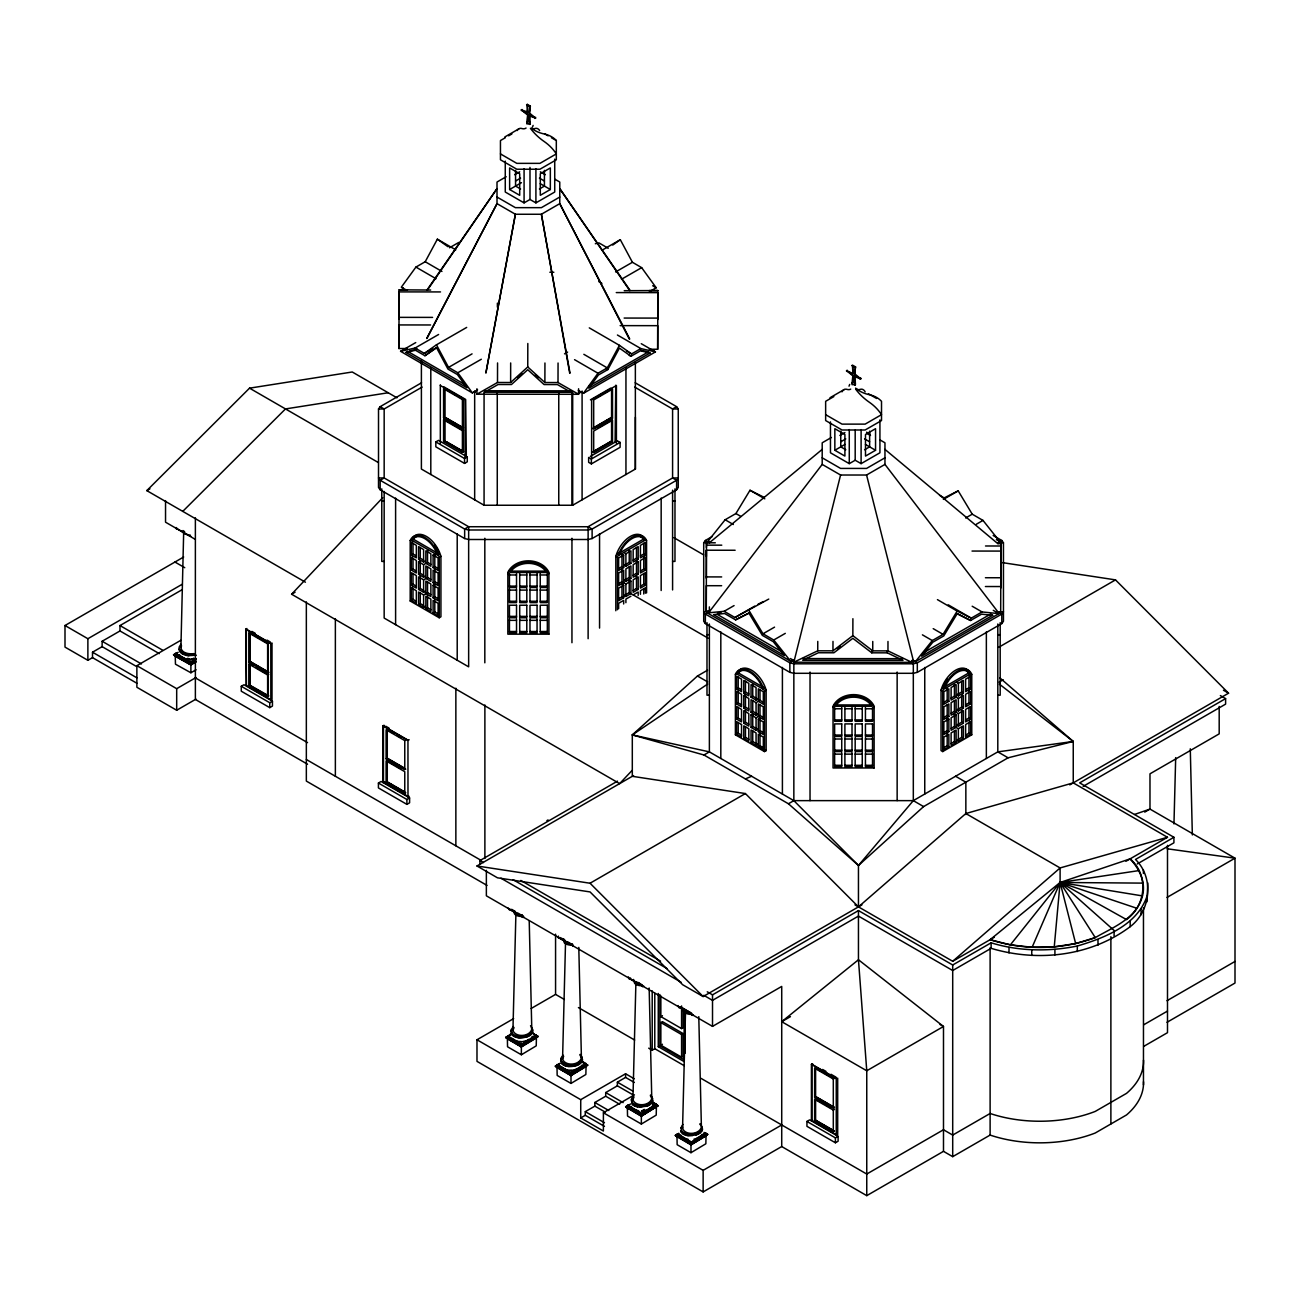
<?xml version="1.0" encoding="UTF-8"?>
<svg xmlns="http://www.w3.org/2000/svg" width="1300" height="1300" viewBox="0 0 1300 1300"><rect width="100%" height="100%" fill="white"/><g stroke="black" fill="none" stroke-linecap="round" stroke-linejoin="round"><path stroke-width="1.5" d="M398.986 318.89L399.002 291.899L440.505 291.931M507.374 1038.44L507.536 1046.776L521.365 1054.771L536.234 1045.85L536.429 1037.497M510.851 1033.825L507.552 1036.685L521.365 1044.68L528.808 1039.334M521.365 1054.771L521.365 1046.533L505.993 1037.514L510.933 1034.54M521.495 1041.869L527.085 1040.52A12.789 7.394 0 0 0 532.496 1036.392M536.25 1035.759L532.789 1032.882M557.001 1067.105L557.164 1075.425L570.992 1083.42L585.861 1074.499L586.056 1066.163M570.992 1083.42L570.992 1073.54L586.235 1064.391L587.762 1065.122L570.944 1075.392L555.847 1066.666L558.919 1064.18M570.992 1072.451L570.992 1073.329L557.18 1064.456L570.992 1072.451L585.878 1063.53L582.416 1061.531M571.122 1070.534L576.712 1069.169A12.789 7.394 0 0 0 582.124 1065.041M585.878 1064.408L585.878 1063.53M635.375 417.267L635.375 469.186L635.359 362.261M627.364 1107.714L627.526 1116.05L641.355 1124.045L641.339 1114.149L656.597 1105.016L658.125 1105.731L641.306 1116.017L657.8 1105.747L652.681 1102.79M641.355 1113.076L627.543 1105.081L641.355 1113.954L656.24 1104.155L652.779 1102.156M656.24 1104.155L641.355 1113.954M657.735 319.637L657.767 292.63L616.265 292.581M676.991 1136.379L677.154 1144.699L690.983 1152.694L690.983 1144.455L675.269 1135.436L678.649 1133.421M690.983 1141.725L677.17 1133.73L690.983 1142.602L698.425 1137.273M706.046 1135.436L705.851 1143.773L690.983 1152.694M706.339 578.321L706.371 550.225L735.134 550.258M1000.773 579.166L1000.805 551.086L972.026 551.054M407.436 348.53L398.921 348.53L399.1 289.835L407.452 289.835M398.921 348.53L398.954 324.935L430.576 324.967M578.597 388.765L578.581 394.29L476.921 394.192L476.938 388.749M484.543 392.194L484.543 390.748L570.96 390.829L570.96 392.275L484.543 392.194L498.062 384.507L511.436 384.524L527.751 369.704L544.066 384.556L557.44 384.572L570.96 392.275M476.921 394.192L497.494 382.493L497.559 362.944M497.494 382.493L510.624 382.509L510.673 362.96M510.624 382.509L527.751 366.957L527.816 343.493M578.581 394.29L558.009 382.558L544.879 382.541L544.944 362.993M558.009 382.558L558.058 363.009M649.317 349.245L657.67 349.261L657.849 290.566L649.334 290.55M657.67 349.261L657.702 325.666L620.165 325.634M709.378 610.919L706.258 610.919L706.469 542.783L715.309 542.799M706.258 610.919L706.306 585.699L721.646 585.715M996.759 612.365L1003.454 611.764L1001.796 614.071L917.312 662.837L913.315 660.53L911.852 660.644L911.852 662.334L793.845 662.204L840.58 475.02L822.201 464.409L822.201 442.796L831.399 437.483M793.845 662.204L817.733 650.812L817.765 641.404M817.733 650.812L832.959 650.829L832.991 641.404M832.959 650.829L852.849 635.651L852.898 618.702M871.78 652.827L852.849 638.332L833.901 652.779L818.383 652.762L802.685 660.254L902.996 660.367L887.315 652.844L871.78 652.827L871.796 651.154M911.852 662.334L887.965 650.878L872.739 650.861L872.755 641.452M887.315 652.844L887.315 651.154M887.965 650.878L887.981 641.469M1000.74 588.136L1000.773 577.753L985.416 577.736M884.959 449.394L997.799 543.628L1000.903 543.628L1000.837 557.294L1000.805 551.086M1000.903 543.628L1000.691 611.764L996.905 612.446M183.657 533L180.928 647.173C181.074 653.234 189.361 654.339 194.09 653.608M706.42 547.495L706.452 545.935M706.469 542.783L706.42 545.155L721.776 545.171M1000.854 548.34L1000.886 546.78M511.209 1032.753L511.241 1029.632L513.435 1026.513M532.61 1030.104L532.399 1032.102M560.836 1061.401L560.869 1058.297L563.079 1055.161M529.214 920.741L531.781 1029.047C530.124 1036.701 515.58 1037.888 512.931 1030.429L515.905 913.689M522.145 915.574L522.129 916.663L509.892 909.594M578.793 947.391L581.409 1057.696C579.751 1065.35 565.207 1066.536 562.559 1059.094L565.533 942.337M571.773 944.222L571.756 945.327L559.52 938.242M649.155 988.016L651.771 1098.321C650.114 1105.975 635.57 1107.161 632.921 1099.703L635.895 982.962M698.783 1016.665L701.399 1126.97C699.741 1134.624 685.197 1135.81 682.549 1128.368L685.523 1011.611M683.004 1008.264L691.73 1013.318L691.73 1014.601L679.51 1007.516L680.274 1006.85L686.026 1010.181M1173.965 823.908L1175.688 757.624M176.995 652.811L173.518 654.826L190.97 664.722L174.086 655.346M521.3 1046.565L521.365 1044.875L536.608 1035.743L538.135 1036.457L521.316 1046.744L505.668 1037.514L510.705 1034.491M690.918 1144.487L690.966 1142.814L706.225 1133.665L707.753 1134.396L690.934 1144.666L707.184 1134.916M173.518 654.826L175.077 654.079L190.905 662.886L190.889 672.766L175.451 664.186L175.256 655.85M990.112 939.689L1010.376 944.856L1060.101 882.472L1126.499 919.587C1146.129 905.32 1149.07 874.803 1130.09 858.877L1060.101 882.472L990.112 939.689C1024.075 950.576 1061.807 950.121 1095.266 937.609C1113.19 927.193 1136.866 918.369 1142.472 895.911C1146.096 882.326 1139.239 868.627 1130.09 858.877M703.771 995.312L712.514 1000.35L858.455 916.094L952.705 970.515L991.12 948.334C1037.628 962.292 1090.814 956.329 1130.188 926.673C1150.727 911.008 1154.335 877.858 1135.501 859.462L1173.916 837.281L1173.916 842.806L1137.24 863.964M1146.99 901.81L1147.786 882.928M1010.376 944.856L1032.119 947.278L1054.251 946.839L1060.101 882.472L1139.028 870.577M526.809 122.558L527.654 115.082L521.365 109.85L528.288 112.271L527.264 104.358L527.036 113.084L528.288 112.271M527.686 120.315L527.767 113.799M852.02 383.321L852.849 375.846L846.56 370.614L852.881 373.506L852.719 367.104M852.67 382.947L853.515 375.473L846.56 370.614M177.401 528.401L176.101 528.629L176.101 527.524M190.775 536.201L189.784 536.234L189.963 534.788M510.526 909.415L509.372 909.854L508.219 908.083M523.201 915.785C525.59 919.133 519.675 916.727 522.048 915.119M560.154 938.064L558.431 938.015L558.431 936.114M643.711 986.034L642.606 986.781L641.501 984.75M679.981 1006.688L678.99 1007.776L677.999 1005.55M693.339 1014.682L692.234 1015.43L691.129 1013.399M529.506 124.442L528.629 115.651L535.584 118.089L529.262 114.4L530.335 106.129L527.264 104.358M535.584 118.089L529.425 113.003L530.335 106.129M854.701 385.206L853.824 376.415L860.779 378.852L854.458 375.164L855.546 366.892L852.459 365.121L852.898 373.474M860.779 378.852L854.506 373.62L855.546 366.892M512.931 1030.429L514.036 1027.585M562.559 1059.094L563.664 1056.234M632.921 1099.703L634.026 1096.859M682.549 1128.368L682.776 1126.905M485.924 372.694L515.385 214.256L497.006 203.645L497.006 182.032L506.188 176.735M485.924 372.97L515.385 214.256L541.385 214.256L559.764 203.645L559.764 182.032L554.759 179.14M399.1 289.835L430.674 290.03M657.849 290.566L624.227 290.696M511.306 1030.055L512.102 1034.979A9.782 5.655 0 0 0 518.635 1037.79L527.085 1036.88A12.789 7.394 0 0 0 532.496 1032.736L532.707 1029.356M563.631 938.746L564.265 942.727A7.93 4.582 0 0 0 569.579 945.019L571.886 945.116M560.934 1058.704L561.73 1063.628A9.782 5.655 0 0 0 568.262 1066.455L576.712 1065.529A12.789 7.394 0 0 0 582.124 1061.401L582.611 1059.695M631.296 1099.329L632.092 1104.253A9.782 5.655 0 0 0 638.625 1107.064L647.075 1106.154A12.789 7.394 0 0 0 652.486 1102.01L652.974 1100.32M652.486 1105.666L652.974 1103.96M702.601 1128.969L702.114 1130.675A12.789 7.394 0 0 1 696.702 1134.803L688.253 1135.729A9.782 5.655 0 0 1 681.72 1132.901L680.712 1131.358M656.403 1106.771L656.224 1115.124L641.355 1124.045M619.174 555.149L619.791 553.394A20.589 11.895 -60 0 1 644.296 539.24L644.914 540.296L619.174 555.149L617.484 554.174L618.101 552.419M942.679 687.976L943.296 686.221A20.589 11.895 -60 0 1 944.45 683.751M532.447 127.189L533.13 125.418M849.014 386.181L849.696 384.426M1032.119 947.278L1060.101 882.472L1143.22 883.123M534.398 1034.507L537.582 1036.994L534.219 1035.044M587.21 1065.642L582.335 1062.165M657.8 1105.747L652.535 1103.359M707.265 991.803L712.514 994.841L858.455 910.585L952.705 964.99L991.12 942.809C1018.972 951.389 1048.856 951.779 1077.31 946.026C1104.545 937.95 1136.947 925.405 1146.99 896.301M582.189 1058.947C578.663 1066.358 564.688 1067.544 560.836 1059.939M652.551 1101.035L648.342 1105.422L639.762 1106.983M701.415 1131.309L702.179 1129.684M180.928 647.173L181.577 645.84M427.034 338.293L497.006 203.645L426.692 338.488M406.738 290.306L401.342 287.186L415.919 267.085L425.214 261.739L437.352 239.184L455.764 249.844M578.305 390.374L583.408 393.331L597.984 373.246L607.279 367.9L619.418 345.329L589.29 327.876M607.864 369.574L619.418 348.091L630.971 356.265L640.445 350.821L650.033 352.999L588.819 388.229L598.39 375.017L607.864 369.574L606.092 368.55M628.371 976.885L629.054 978.916L630.467 978.38M411.856 540.296L412.474 539.24A20.589 11.895 60 0 1 436.979 553.394L437.596 555.149L411.856 540.296L414.164 538.265A20.589 11.895 60 0 1 418.194 535.795M737.051 674.082L737.669 673.043A20.589 11.895 60 0 1 762.174 687.196L762.791 688.951L764.481 687.976L738.741 673.108L737.051 674.082L762.791 688.951M738.741 673.108L739.359 672.067A20.589 11.895 60 0 1 743.389 669.597M993.167 535.503L1001.796 540.475L1003.454 542.783L1003.454 621.27L1001.796 623.577L917.312 672.344L913.315 673.303L793.845 673.303L789.847 672.344L705.364 623.577L703.706 621.27L703.706 542.783L710.271 542.1L708.207 540.914L725.14 519.756L735.914 513.549L750.003 490.262L764.091 497.348M915.362 661.716L932.295 640.559L943.069 634.351L957.158 611.065L971.246 618.15L982.036 611.942L998.952 613.633L915.362 661.716L911.852 660.53M835.38 706.306L836.258 704.909A20.589 16.819 0 0 1 870.919 704.909L871.78 706.306L835.38 706.306L836.258 703.528A20.589 16.819 0 0 1 838.809 700.895M427.521 289.933L497.006 188.63L427.034 289.933M657.166 1106.284L641.355 1116.229L626.21 1107.275L630.565 1103.928M635.212 382.785L676.601 406.673L678.259 408.98L678.259 487.468L676.601 489.775L592.117 538.541L588.12 539.5L468.65 539.5L464.652 538.541L380.169 489.775L378.511 487.468L378.511 408.98L380.169 406.673L421.541 382.785M703.706 542.783L705.364 540.475L712.27 536.494M822.201 464.409L709.378 611.764L705.364 614.071L705.364 623.577M1073.247 782.876L965.851 813.54L858.455 906.864L858.455 865.459L913.315 800.637L997.799 751.871L1073.247 741.455L1073.247 782.876L1167.497 837.281L1125.914 861.283M180.83 644.296L179.075 647.254L180.278 651.918M632.06 770.461L619.645 783.624L291.606 594.23L382.688 497.721M531.798 1033.386C526.988 1038.7 517.059 1039.561 511.891 1034.312M633.425 1095.786C623.009 1109.453 660.562 1108.006 650.52 1094.99M683.053 1124.435C672.636 1138.118 710.19 1136.655 700.148 1123.639M305.435 582.205L146.803 490.62L249.535 388.164L352.251 371.995L396.971 397.816M182.764 511.371L285.48 408.931L388.213 392.762M517.367 377.683L521.82 373.652M858.455 906.864L745.387 793.553L632.304 776.311L632.304 734.89L697.466 676.016L707.59 670.166M707.704 684.028L632.304 734.89L703.95 754.991L788.434 803.774L858.455 865.459L923.617 806.585L1008.085 757.803L1073.247 741.455L999.765 677.771M630.646 978.201L629.883 978.867L642.102 985.936L642.135 984.847L637.812 982.345M854.961 904.849L952.705 961.285L1060.101 867.945L1167.497 837.281M705.364 540.475L709.378 542.783L822.201 449.394M1143.496 1081.714A98.719 56.989 0 0 1 1126.499 1114.961L1095.266 1132.999A98.719 56.989 0 0 1 990.112 1135.079L952.705 1156.659L943.491 1151.345L866.759 1195.642L866.759 1070.778L858.455 959.758L943.491 1026.48L866.759 1070.778L781.722 1021.686L858.455 959.758L858.455 916.663M653.656 350.886L654.42 350.301L653.526 350.805M837.07 648.7L840.222 646.295M477.571 389.886L472.339 392.892L400.579 351.325L415.09 348.026L424.352 353.389L436.459 344.809L466.684 327.421M405.957 352.43L415.496 350.252L424.938 355.729L436.459 347.571L447.964 369.07L457.405 374.546L466.96 387.774L405.957 352.43L407.729 351.406L465.238 384.719M436.573 347.717L424.938 355.729M612.755 245.05L620.311 239.704L632.418 262.275L641.664 267.654L656.191 287.771L649.399 291.688M571.431 943.8L572.829 946.335L572.829 944.434M699.985 1132.82L695.516 1135.014M509.47 1036.051L505.993 1037.514M531.781 1037.562L536.25 1034.881M537.81 1036.474L521.316 1046.37M536.234 1038.05L521.365 1046.955L507.552 1038.976M587.438 1065.122L570.96 1075.149L555.295 1066.163L560.332 1063.14M555.847 1066.666L559.097 1064.716M585.861 1066.699L570.992 1075.62L557.18 1067.625M641.339 1116.05L625.641 1106.788L629.021 1104.773M644.345 1109.42L641.485 1111.142L647.075 1109.794A12.789 7.394 0 0 0 651.284 1107.275M678.892 1133.454L675.837 1135.94L690.983 1144.894L705.851 1135.972M699.92 1136.379L705.867 1132.804L690.983 1142.602M521.365 110.63L522.015 109.476M527.036 113.912L521.365 109.85M528.629 115.651L529.913 114.806L530.156 124.069M535.584 117.309L534.934 118.463M504.79 136.987L519.025 128.765M505.359 137.719L500.451 140.546L500.451 159.786L516.815 169.227L539.955 169.227L556.319 159.786L556.319 140.546L551.411 137.719M508.641 135.834L511.907 133.933M514.67 174.704L519.691 171.811M515.564 181.025L520.585 178.132M509.632 189.507L519.691 195.309L519.691 173.729L509.632 167.928L509.632 189.507L521.446 182.683M539.403 188.987L544.424 186.079L544.424 170.398M505.261 161.135L505.261 192.026L524.079 202.881L529.994 199.469L535.909 202.881L554.726 192.026L554.726 159.136M550.339 189.507L540.296 195.309L540.296 173.729L550.339 167.928L550.339 189.507L540.247 183.674M559.764 197.048L541.385 207.659L515.385 207.659L497.006 197.048M146.803 490.62L149.939 488.8M422.11 387.091L384.166 408.98L378.511 408.98M443.576 388.7L444.762 388.017L444.762 417.089L443.576 417.771L443.576 388.7L462.41 399.571L463.596 398.889M136.939 683.28L92.511 657.637L87.88 660.303L65 647.108L65 625.511L183.674 557.001M443.576 419.786L444.762 419.104L444.762 440.733L443.576 441.415L443.576 419.786L462.41 430.657L463.596 429.975M65 625.511L87.88 638.722L182.114 584.317M435.825 441.919L438.539 440.359L467.269 456.95L467.269 461.841L464.555 463.401L435.825 446.826L435.825 441.919L464.555 458.51L467.269 456.95M159.299 653.64L119.99 630.955L119.99 625.56L182.26 589.615M443.576 417.771L462.41 428.659L463.596 427.976L446.469 418.08M136.305 666.38L102.131 646.653L102.131 641.258L119.99 630.955M92.511 657.637L92.511 652.21L102.131 646.653M443.576 441.415L462.41 452.286L463.596 451.604L446.469 441.724M466.31 455.634L465.66 399.441L443.706 386.766M590.428 399.831L610.707 388.131M597.87 396.451L601.299 394.469M604.727 392.502L608.14 390.52M598.163 396.614L601.575 394.631M605.004 392.665L610.139 389.691M195.991 699.108L176.686 710.255L136.874 687.278L136.874 665.681L180.749 640.347M175.077 654.079L178.214 652.259M291.606 594.23L295.067 592.231M187.72 658.255L190.694 659.913L193.749 658.158M594.214 427.375L611.341 417.479L612.511 418.161L612.511 389.09L593.678 399.961L593.678 429.049L612.511 418.161M592.735 428.496L611.569 417.625L611.569 388.537M246.382 685.392L245.732 629.184L246.903 628.517M593.028 428.659L611.861 417.788L611.861 388.7M175.435 654.095L175.435 653.217L190.889 661.814L196.072 658.808M196.072 659.685L190.889 662.675L190.889 661.814M190.905 662.886L195.634 660.156M599.576 426.546L608.14 421.606M598.163 427.7L610.139 420.777M190.905 664.544L196.202 661.521M196.056 661.96L190.873 664.966L175.435 656.37M268.791 672.246L267.621 672.913L248.95 662.139L248.95 633.051L250.12 632.385L249.893 661.586L268.564 672.376M413.303 537.144A22.035 12.724 60 0 1 427.96 537.42A22.035 12.724 60 0 1 440.927 556.303L440.927 616.801L439.238 617.776L410.199 601.006L410.199 540.508L411.889 539.533M411.32 542.441L416.341 545.35L416.341 557.879L411.32 554.986L411.32 542.441L413.01 541.466M190.889 672.766L196.072 669.776M136.874 665.681L176.686 688.675L195.991 677.528M411.32 554.986L413.01 554.011L416.358 555.945M594.214 451.003L611.341 441.122L612.511 441.805L612.511 420.176L593.678 431.048L593.678 452.676L612.511 441.805M592.735 452.124L611.569 441.253L611.569 419.624M593.028 452.286L611.861 441.415L611.861 419.802M411.32 557.57L416.341 560.462L416.341 573.008L411.32 570.099L411.32 557.57L413.01 556.595M590.33 456.462L617.37 440.846L620.1 442.423L620.1 447.314L591.37 463.905L588.64 462.329L588.64 457.438L591.37 459.014L620.1 442.423M676.601 406.673L672.587 408.98L634.66 387.091M248.95 633.051L267.621 643.841L268.791 643.159M425.295 561.096L423.605 562.071L423.605 549.543L418.584 546.634L418.584 559.179L420.274 558.204L423.621 560.137M425.295 576.225L423.605 577.2L418.584 574.291L418.584 561.762L420.274 560.788L420.274 573.316L423.621 575.25M433.111 555.019L438.116 557.928L438.116 570.456L433.111 567.564L433.111 555.019L434.801 554.044L434.801 566.589L438.132 568.506M248.95 662.139L250.12 661.456L267.101 671.255M411.32 570.099L413.01 569.124L416.358 571.058M248.95 664.137L250.12 663.471L249.893 685.23L268.791 695.874L267.621 696.556L248.95 685.766L248.95 664.137L267.621 674.928L268.791 674.245M418.584 561.762L423.605 564.655L425.295 563.68M425.848 563.371L430.869 566.264L430.869 553.735L425.848 550.826L425.848 563.371L427.538 562.396L430.885 564.314M439.238 617.776L439.238 557.278L440.927 556.303M418.584 574.291L420.274 573.316M433.111 567.564L434.801 566.589M411.32 585.227L416.341 588.12L416.341 575.591L411.32 572.699L411.32 585.227L413.01 584.253L416.358 586.186M425.295 591.337L423.605 592.312L418.584 589.42L418.584 576.891L423.605 579.784L425.295 578.809M425.848 578.484L430.869 581.392L430.869 568.847L425.848 565.955L425.848 578.484L427.538 577.509L430.885 579.442M411.32 587.827L416.341 590.72L416.341 603.249L411.32 600.356L411.32 587.827L413.01 586.852M241.264 686.286L243.961 684.742L272.447 701.188L272.447 706.079L269.75 707.639L241.264 691.194L241.264 686.286L269.75 702.731L272.447 701.188M248.95 685.766L250.12 685.1M418.584 589.42L420.274 588.445L423.621 590.379M433.111 582.676L438.116 585.585L438.116 573.04L433.111 570.148L433.111 582.676L434.801 581.701L438.132 583.635M433.111 585.276L438.116 588.169L438.116 600.697L433.111 597.805L433.111 585.276L434.801 584.301L434.801 596.83L438.132 598.764M421.395 361.075L421.395 469.056L484.071 505.245L572.699 505.245L635.375 469.056M410.199 601.006L413.01 599.381L416.358 601.315M425.295 606.466L423.605 607.441L418.584 604.549L418.584 592.02L423.605 594.913L425.295 593.938M425.848 593.613L430.869 596.505L430.869 583.976L425.848 581.084L425.848 593.613L427.538 592.637L430.885 594.571M418.584 604.549L420.274 603.574L423.621 605.508M433.111 597.805L434.801 596.83M425.848 608.741L430.869 611.634L430.869 599.105L425.848 596.212L425.848 608.741L427.538 607.766L430.885 609.7M846.56 371.394L847.21 370.224M433.111 612.934L438.116 615.826L438.116 603.298L433.111 600.405L433.111 612.934L434.801 611.959L438.132 613.892M860.779 378.056L860.129 379.226M829.985 397.751L844.22 389.529M833.836 396.598L825.646 401.31L825.646 420.55L842.01 429.991L865.15 429.991L881.514 420.55L881.514 401.31A34.808 26.26 -35.7 0 0 869.31 394.713A45.029 33.962 -35.7 0 1 855.611 388.115M617.484 554.174L643.224 539.305L644.914 540.296M623.659 555.019L618.637 557.928L618.637 570.456L623.659 567.564L623.659 555.019L621.969 554.044M624.211 552.76L625.901 553.735L630.923 550.826L630.923 563.371L625.901 566.264L624.211 565.289L629.233 562.396L630.923 563.371M839.865 435.468L844.903 432.575M618.621 568.506L621.969 566.589L623.659 567.564M633.149 560.137L636.496 558.204L638.186 559.179L638.186 546.634L633.165 549.543L633.165 562.071L638.186 559.179M640.413 555.945L643.76 554.011L645.45 554.986L645.45 542.441L640.429 545.35L640.429 557.879L645.45 554.986M840.759 441.789L845.78 438.896M638.186 561.762L633.165 564.655L633.165 577.2L638.186 574.291L638.186 561.762L636.496 560.788L636.496 573.316L633.149 575.25M645.45 557.57L640.429 560.462L640.429 573.008L645.45 570.099L645.45 557.57L643.76 556.595L643.76 569.124L640.413 571.058M834.844 450.271L844.903 456.073L844.903 434.493L834.844 428.691L834.844 450.271L844.935 444.438M618.621 583.635L621.969 581.701L623.659 582.676L623.659 570.148L618.637 573.04L618.637 585.585L623.659 582.676M630.923 578.484L629.233 577.509L624.211 580.418L625.901 581.392L630.923 578.484L630.923 565.955L625.901 568.847L625.901 581.392M623.659 585.276L618.637 588.169L618.637 600.697L623.659 597.805L623.659 585.276L621.969 584.301M624.211 583.001L625.901 583.976L630.923 581.084L630.923 593.613L625.901 596.505L624.211 595.53L629.233 592.637L708.126 638.17M387.4 783.754L384.053 781.82L382.882 782.503L382.882 725.92L384.053 725.254M864.597 449.751L869.619 446.843L869.619 431.161M709.378 542.783L710.401 542.197M830.456 421.899L830.456 452.79L849.274 463.645L855.189 460.233L861.104 463.645L879.921 452.79L879.921 419.9M618.621 598.764L621.969 596.83L623.659 597.805M633.149 590.379L636.496 588.445L638.186 589.42L638.186 576.891L633.165 579.784L633.165 592.312L638.186 589.42M640.413 586.186L643.76 584.253L645.45 585.227L645.45 572.699L640.429 575.591L640.429 588.12L645.45 585.227M875.55 450.271L865.491 456.073L865.491 434.493L875.55 428.691L875.55 450.271L865.443 444.438M630.923 596.212L625.901 599.105L625.901 602.68M633.165 594.913L638.186 592.02L638.186 595.595M884.959 457.811L866.58 468.423L840.58 468.423L822.201 457.811M404.771 740.577L404.771 769.649L386.1 758.875L386.1 729.788L404.771 740.577L405.941 739.895M840.58 475.02L866.58 475.02L884.959 464.409L884.959 442.796L879.954 439.904M409.159 739.749L407.989 740.415L382.882 725.92M386.1 758.875L387.27 758.192L404.251 767.991M378.414 783.039L381.111 781.479L409.598 797.924L409.598 802.815L406.9 804.375L378.414 787.93L378.414 783.039L406.9 799.484L409.598 797.924M386.1 782.503L404.771 793.293L404.771 771.664L386.1 760.89L386.1 782.503L387.27 781.836L404.251 791.635M409.159 796.315L407.989 796.997L407.956 740.106L383.467 725.952L383.467 782.226L407.956 796.364M735.394 674.31L737.084 673.335A22.035 12.724 60 0 1 751.611 670.231A22.035 12.724 60 0 1 766.139 690.105L766.139 750.604L764.449 751.579L735.394 734.809L735.394 674.31A22.035 12.724 60 0 1 749.921 671.206A22.035 12.724 60 0 1 764.449 691.08L764.449 751.579M736.515 688.789L741.536 691.681L741.536 679.153L736.515 676.244L736.515 688.789L738.205 687.814L741.553 689.731M1001.796 540.475L997.994 543.628M743.779 692.981L748.8 695.874L748.8 683.345L743.779 680.436L743.779 692.981L745.469 692.006L748.816 693.924M743.779 695.565L748.8 698.457L748.8 711.003L743.779 708.094L743.779 695.565L745.469 694.59L745.469 707.119L748.816 709.053M736.515 703.901L741.536 706.81L741.536 694.265L736.515 691.372L736.515 703.901L738.205 702.926L741.553 704.86M751.043 697.174L752.733 696.199L757.754 699.091L756.064 700.066L751.043 697.174L751.043 684.629L756.064 687.521L756.064 700.066M764.449 691.08L766.139 690.105M546.894 820.625L548.064 819.942M479.944 864.24L479.944 860.568L617.516 781.137M743.779 708.094L745.469 707.119M751.043 712.286L752.733 711.311L757.754 714.22L756.064 715.195L751.043 712.286L751.043 699.758L756.064 702.65L757.754 701.675M758.306 701.366L763.327 704.259L763.327 691.714L758.306 688.821L758.306 701.366L759.996 700.375L763.344 702.309M861.932 904.865L703.137 996.548L682.646 984.717L590.054 891.93L497.461 877.809L476.986 865.979L633.555 775.58M736.515 719.03L741.536 721.923L741.536 709.394L736.515 706.501L736.515 719.03L738.205 718.055L741.553 719.989M751.043 714.886L752.733 713.911L752.733 726.44L757.754 729.332L756.064 730.308L751.043 727.415L751.043 714.886L756.064 717.779L757.754 716.804M743.779 723.222L748.8 726.115L748.8 713.586L743.779 710.694L743.779 723.222L745.469 722.247L748.816 724.181M758.306 716.479L763.327 719.387L763.327 706.842L758.306 703.95L758.306 716.479L759.996 715.504L763.344 717.438M758.306 719.079L763.327 721.971L763.327 734.5L758.306 731.608L758.306 719.079L759.996 718.104M735.394 734.809L738.205 733.184L741.553 735.117M751.043 727.415L752.733 726.44M703.95 754.991L709.378 751.871L793.845 800.637L858.455 865.459M743.779 738.351L748.8 741.244L748.8 728.715L743.779 725.822L743.779 738.351L745.469 737.376L748.816 739.31M758.306 731.608L759.996 730.633L763.344 732.566M751.043 742.544L752.733 741.569L757.754 744.461L756.064 745.436L751.043 742.544L751.043 730.015L756.064 732.908L756.064 745.436M758.306 746.736L763.327 749.629L763.327 737.1L758.306 734.207L758.306 746.736L759.996 745.761L763.344 747.695M476.986 865.979L590.054 883.236L745.387 793.553M998.562 647.384L1115.497 579.881L1228.565 693.192L1069.77 784.875M944.092 687.164L968.419 673.108L970.109 674.082L944.369 688.951L944.986 687.196A20.589 11.895 -60 0 1 969.508 673.043L970.109 674.082M956.67 682.354L958.36 683.345L963.381 680.436L963.381 692.981L958.36 695.874L956.67 694.899L961.691 692.006L963.381 692.981M970.645 676.244L965.624 679.153L965.624 691.681L970.645 688.789L970.645 676.244L968.955 675.269M943.833 702.309L947.18 700.375L948.854 701.366L948.854 688.821L943.849 691.714L943.849 704.259L948.854 701.366M951.096 698.116L954.428 696.199L956.117 697.174L956.117 684.629L951.112 687.521L951.112 700.066L956.117 697.174M965.608 689.731L968.955 687.814L970.645 688.789M956.67 697.483L958.36 698.457L963.381 695.565L963.381 708.094L958.36 711.003L956.67 710.028L961.691 707.119L963.381 708.094M788.434 803.774L793.845 800.637L913.315 800.637L923.617 806.585M999.148 682.11L1003.21 679.77M943.833 717.438L947.18 715.504L948.854 716.479L948.854 703.95L943.849 706.842L943.849 719.387L948.854 716.479M951.096 713.245L954.428 711.311L956.117 712.286L956.117 699.758L951.112 702.65L951.112 715.195L956.117 712.286M965.608 704.86L968.955 702.926L970.645 703.901L970.645 691.372L965.624 694.265L965.624 706.81L970.645 703.901M948.854 719.079L943.849 721.971L943.849 734.5L948.854 731.608L948.854 719.079L947.18 718.104L947.18 730.633L943.833 732.566M956.117 714.886L951.112 717.779L951.112 730.308L956.117 727.415L956.117 714.886L954.428 713.911L954.428 726.44L951.096 728.374M956.67 712.611L958.36 713.586L963.381 710.694L963.381 723.222L958.36 726.115L956.67 725.14L961.691 722.247L963.381 723.222M965.608 719.989L968.955 718.055L970.645 719.03L970.645 706.501L965.624 709.394L965.624 721.923L970.645 719.03M956.67 727.74L958.36 728.715L963.381 725.822L963.381 738.351L958.36 741.244L956.67 740.269L961.691 737.376L963.381 738.351M970.645 721.63L965.624 724.523L965.624 737.051L970.645 734.159L970.645 721.63L968.955 720.655M943.833 747.695L947.18 745.761L948.854 746.736L948.854 734.207L943.849 737.1L943.849 749.629L948.854 746.736M951.096 743.503L954.428 741.569L956.117 742.544L956.117 730.015L951.112 732.908L951.112 745.436L956.117 742.544M965.608 735.117L968.955 733.184L971.766 734.809L971.766 674.31L970.076 673.335A22.035 12.724 -60 0 0 955.549 670.231A22.035 12.724 -60 0 0 941.038 690.105L941.038 750.604L942.727 751.579L971.766 734.809M866.759 1195.642L781.722 1146.551L703.137 1191.921L476.986 1061.369L476.986 1039.773L513.663 1018.599M531.131 1008.508L555.571 994.403L564.363 999.472M660.855 995.865L660.855 1016.616L662.447 1015.69M660.855 1022.564L662.447 1021.638L683.183 1033.614L683.183 1056.25L681.59 1057.176L660.855 1045.2L660.855 1022.564L681.59 1034.54L683.183 1033.614M1083.176 786.354L1225.608 704.129L1225.608 698.604L1079.666 782.876L1173.916 837.281M660.855 1016.616L681.59 1028.592L683.183 1027.666L683.183 1010.685M648.7 1048.158L652.21 1050.189L654.778 1048.71L684.206 1065.691M658.271 993.46L658.271 1046.679L659.864 1045.769L684.028 1059.711M660.855 1045.2L662.447 1044.274M476.986 1039.773L580.726 1099.67L625.576 1073.767L634.303 1078.805M486.363 870.35L486.363 895.814L712.514 1026.382L781.722 986.424L781.722 1146.551M633.067 1094.876L617.37 1085.825L617.37 1082.169L625.576 1077.424L634.303 1082.461M619.645 1104.269L605.702 1096.225L605.702 1092.569L617.37 1085.825M605.312 1112.166L594.847 1106.138L594.847 1102.481L605.702 1096.225M604.467 1126.385L585.293 1115.303L585.293 1111.646L594.847 1106.138M580.726 1099.67L580.726 1117.935L585.293 1115.303M580.726 1117.935L603.395 1131.033L603.395 1112.751L634.449 1094.828M781.722 1021.686L790.449 1016.649M1144.747 812.11L1149.98 809.087L1235 858.179L1235 983.044L1166.994 1022.304M952.705 961.285L994.289 937.284M812.581 1120.226L811.411 1120.909L811.411 1064.326L812.581 1063.66M814.629 1097.281L815.799 1096.599L834.47 1107.389L833.3 1108.055L814.629 1097.281L814.629 1068.194L833.3 1078.984L834.47 1078.301M836.517 1078.837L837.688 1078.155L837.688 1134.737L836.517 1135.404L836.517 1078.837L811.411 1064.326M1166.994 897.439L1235 858.179L1167.108 848.77M603.395 1112.751L703.137 1170.341L781.722 1124.955M806.942 1121.445L809.624 1119.885L838.11 1136.33L838.11 1141.221L835.413 1142.781L806.942 1126.336L806.942 1121.445L835.413 1137.89L838.11 1136.33M834.47 1109.388L833.3 1110.07L814.629 1099.296L814.629 1120.909L815.799 1120.243L832.78 1130.041M814.629 1120.909L833.3 1131.699L834.47 1131.016M1166.994 1000.708L1235 961.447M1143.691 1024.806L1167.497 1011.075M1143.691 1046.403L1167.497 1032.671L1167.497 845.374M449.491 247.78L458.77 242.434M400.579 351.325L415.74 342.582M415.09 348.026L438.604 334.49M601.835 250.331L620.311 239.704M424.352 353.389L432.754 348.546M436.459 344.809L448.549 367.396L472.062 353.876M615.615 271.944L632.418 262.275M448.549 367.396L457.811 372.759L481.325 359.239M621.514 279.24L641.664 267.654M564.509 353.844L567.613 352.056M626.535 351.016L631.556 353.925L640.851 348.579L655.428 351.91L583.408 393.331M588.786 386.197L648.261 351.975L650.033 352.999M792.821 659.929L790.611 661.196L707.314 612.95L709.378 611.764L709.378 606.905M707.314 612.95L724.181 611.293L734.077 605.589M724.181 611.293L734.923 617.516L754.731 606.125M734.923 617.516L768.755 599.072M943.361 499.395L958.197 490.864L972.237 514.183L982.995 520.406L999.846 541.596L997.799 542.783L1003.454 542.783M735.589 619.856L748.962 613.145L762.336 635.359L773.289 641.696L784.371 655.622L713.554 614.608L724.636 613.519L735.589 619.856L749.352 612.804M748.962 610.464L763.003 633.783L774.556 627.136M965.64 517.985L972.237 514.183M763.003 633.783L773.744 640.006L785.298 633.36M976.398 524.209L982.995 520.406M970.58 620.49L981.565 614.169L992.68 615.274L921.635 656.159L932.75 642.249L943.751 635.928L957.158 613.746L970.58 620.49L956.784 613.405M923.049 652.974L990.633 614.087L992.68 615.274M505.668 1037.514L507.195 1036.701L521.365 1044.875M555.295 1066.163L556.822 1065.35L570.992 1073.54M625.641 1106.788L627.185 1105.975L641.339 1114.149M675.269 1135.436L676.812 1134.624L690.966 1142.814M958.197 490.864L944.158 497.916L939.559 495.251M758.03 604.224L763.295 601.575M745.387 778.911L751.611 776.246M1134.624 814.418L1149.98 809.087L1149.98 773.825L1219.189 733.866L1219.189 706.452M1054.251 946.839L1075.653 943.556L1095.266 937.609L1060.101 882.472L1142.472 895.911M693.989 1139.19L696.702 1138.443A12.789 7.394 0 0 0 702.114 1134.315M528.466 121.582L526.825 121.972L526.825 123.874L530.124 123.874L530.124 121.972M853.678 382.346L852.02 382.736L852.02 384.637L855.319 384.637L855.319 382.736M595.335 243.734L598.959 242.905L608.221 248.268M409.63 350.967L417.267 349.245M196.268 655.233L187.752 655.688A12.789 7.394 0 0 1 180.602 652.567L178.766 649.334L181.756 650.991M196.268 658.872L187.752 659.344A12.789 7.394 0 0 1 180.602 656.224L179.319 654.648M195.065 653.916C189.605 654.956 182.325 654.192 179.303 648.879M717.47 613.242L721.159 612.869M692.786 1135.566L687.261 1135.404L682.89 1133.616M678.259 408.98L672.587 408.98L672.587 477.961L588.12 526.727L468.65 526.727L384.166 477.961L378.511 477.961L380.169 480.269L464.652 529.051L468.65 529.994L588.12 529.994L592.117 529.051L676.601 480.269L678.259 477.961L672.587 477.961L676.601 480.269L676.601 489.775M381.777 500.89L384.166 500.89M672.587 500.89L674.976 500.89M384.166 561.405L381.777 561.405L381.777 488.832M672.587 561.405L674.976 561.405L674.976 488.832M546.585 572.504L545.707 571.106A20.589 16.819 0 0 0 511.046 571.106L510.185 572.504L546.585 572.504L546.585 571.122L510.185 571.122L511.046 569.725A20.589 16.819 0 0 1 513.614 567.092M509.438 574.974L516.523 574.974M519.707 574.974L526.793 574.974M529.977 574.974L537.062 574.974M540.247 574.974L547.332 574.974M509.438 586.121L516.523 586.121M519.707 586.121L526.793 586.121M529.977 586.121L537.062 586.121M540.247 586.121L547.332 586.121M509.438 590.102L516.523 590.102M519.707 590.102L526.793 590.102M529.977 590.102L537.062 590.102M540.247 590.102L547.332 590.102M509.438 601.25L516.523 601.25M519.707 601.25L526.793 601.25M529.977 601.25L537.062 601.25M540.247 601.25L547.332 601.25M509.438 616.379L516.523 616.379M519.707 616.379L526.793 616.379M529.977 616.379L537.062 616.379M540.247 616.379L547.332 616.379M509.438 620.344L516.523 620.344M519.707 620.344L526.793 620.344M529.977 620.344L537.062 620.344M540.247 620.344L547.332 620.344M509.438 631.508L516.523 631.508M519.707 631.508L526.793 631.508M529.977 631.508L537.062 631.508M540.247 631.508L547.332 631.508M706.989 634.692L709.378 634.692M997.799 634.692L1000.188 634.692M709.378 695.191L706.989 695.191L706.989 622.619M997.799 695.191L1000.188 695.191L1000.188 622.619M835.38 704.925L871.78 704.925L870.919 703.528A20.589 16.819 0 0 0 868.351 700.895M834.633 708.776L841.734 708.776M844.903 708.776L852.004 708.776M855.173 708.776L862.258 708.776M865.443 708.776L872.528 708.776M834.633 719.924L841.734 719.924M844.903 719.924L852.004 719.924M855.173 719.924L862.258 719.924M865.443 719.924L872.528 719.924M834.633 735.053L841.734 735.053M844.903 735.053L852.004 735.053M855.173 735.053L862.258 735.053M865.443 735.053L872.528 735.053M834.633 739.017L841.734 739.017M844.903 739.017L852.004 739.017M855.173 739.017L862.258 739.017M865.443 739.017L872.528 739.017M834.633 750.181L841.734 750.181M844.903 750.181L852.004 750.181M855.173 750.181L862.258 750.181M865.443 750.181L872.528 750.181M834.633 754.146L841.734 754.146M844.903 754.146L852.004 754.146M855.173 754.146L862.258 754.146M865.443 754.146L872.528 754.146M834.633 765.31L841.734 765.31M844.903 765.31L852.004 765.31M855.173 765.31L862.258 765.31M865.443 765.31L872.528 765.31M549.867 272.252L553.849 272.252M398.97 317.363L432.575 317.395M624.146 318.061L657.735 318.094M985.514 545.984L1000.854 546M706.339 576.908L721.679 576.924M985.4 586.528L1000.74 586.544M802.701 658.58L903.013 658.678M853.824 376.415L855.108 375.57L855.367 384.832M522.259 915.167L519.951 915.054A7.93 4.582 0 0 1 514.637 912.763M522.259 916.467L519.951 916.37A7.93 4.582 0 0 1 514.637 914.079L513.614 911.462M571.886 943.816L569.579 943.702A7.93 4.582 0 0 1 564.265 941.411L563.241 938.811M642.249 985.741L639.925 985.644A7.93 4.582 0 0 1 634.628 983.352L633.587 979.436M691.876 1014.39L689.553 1014.292A7.93 4.582 0 0 1 684.255 1012.001L683.442 1010.75M521.495 1041.576L518.635 1041.446A9.782 5.655 0 0 1 516.003 1040.878M571.122 1070.225L568.262 1070.095A9.782 5.655 0 0 1 561.73 1067.267M1002.414 562.624L1115.497 579.881M188.89 655.671L181.903 653.331M639.925 983.645L634.628 981.354M689.553 1012.294L685.62 1011.059L683.442 1008.767M632.304 734.89L709.378 751.871L709.378 623.984M640.591 350.236L648.261 351.975M637.634 1106.739L633.262 1104.951M1075.653 943.556L1060.101 882.472L1136.801 908.261M517.806 913.916L513.825 910.829M567.434 942.565L563.452 939.494M474.11 391.869L475.118 392.308L474.224 391.804M792.675 660.026L793.845 660.53L793.845 800.637M175.955 528.158L189.621 535.762M526.597 104.731L529.685 106.519M544.863 133.933L548.129 135.834M540.296 171.811L545.317 174.704M500.451 153.904L516.815 163.361L539.955 163.361L556.319 153.904A34.808 26.26 35.7 0 0 544.115 141.472A45.029 33.962 35.7 0 1 530.416 128.326M539.403 178.132L544.424 181.025M851.809 365.495L854.88 367.283M520.585 188.987L515.564 186.079L515.564 170.398M868.416 393.754L876.606 398.483M866.58 432.185L869.928 434.119M867.165 433.534L870.513 435.468M825.646 414.668L842.01 424.125L865.15 424.125L881.514 414.668A34.808 26.26 35.7 0 0 869.31 402.236A45.029 33.962 35.7 0 1 855.611 389.09M864.597 438.896L869.619 441.789M845.78 449.751L840.759 446.843L840.759 431.161M1223.446 690.235L1228.565 693.192M1220.359 695.581L1225.608 698.604M615.111 441.399L615.761 385.206M440.326 385.499L465.124 399.815L465.124 457.844M453.082 393.088L456.511 395.07M459.94 397.053L463.352 399.019L463.352 428.106L444.519 417.235L444.519 388.148M456.219 395.233L444.243 388.31L444.243 417.398L463.076 428.269L463.076 399.197L459.648 397.215M963.381 695.565L961.691 694.59L961.691 707.119M941.038 690.105L942.727 691.08L942.727 751.579M673.806 537.631L703.625 554.856M453.082 424.19L461.646 429.13M644.881 539.533L646.571 540.508L646.571 592.93M954.428 726.44L956.117 727.415M1008.085 757.803L997.799 751.871L997.799 623.984M947.18 730.633L948.854 731.608M380.169 406.673L384.166 408.98L384.166 477.961L380.169 480.269L380.169 489.775M643.76 569.124L645.45 570.099M643.467 537.144A22.035 12.724 -60 0 0 628.794 537.42A22.035 12.724 -60 0 0 615.826 556.303L617.516 557.278L617.516 609.7M790.4 658.548L793.845 660.53L789.847 662.837L705.364 614.071L703.706 611.764L709.378 611.764L709.166 610.919M636.496 573.316L638.186 574.291M630.923 581.084L629.233 580.109L629.233 592.637M955.549 776.246L965.851 782.194L965.851 814.548M249.535 388.164L378.365 462.556M965.851 813.54L1060.101 867.945L1060.101 885.576M697.466 676.016L707.671 681.915M413.546 539.305L437.872 553.361M761.004 747.646L766.139 750.604M418.584 559.179L423.605 562.071M195.374 539.419L165.539 522.194L165.539 500.614M174.947 562.039L184.746 567.694M940.014 1024.465L943.491 1026.48L943.491 1151.345M251.924 631.41L255.271 633.344M266.988 640.104L270.335 642.038M245.732 629.184L270.839 643.679L272.009 643.012L272.009 699.579L270.839 700.261L270.806 643.354L246.318 629.216L246.318 685.49L270.806 699.628M256.685 636.431L260.081 638.398M263.477 640.347L266.858 642.314M251.306 633.653L268.287 643.451L268.287 672.539L249.6 661.749L249.6 632.678M385.726 726.212L389.074 728.146M390.439 731.217L393.835 733.168M397.231 735.134L400.627 737.084M388.456 730.389L393.543 733.33M396.939 735.296L400.335 737.262M249.893 663.601L253.289 665.567M256.685 667.517L266.858 673.4M252.996 665.73L249.6 663.764L249.6 685.392L268.287 696.166L268.287 674.554L256.392 667.68M405.714 769.113L387.043 758.322L387.043 729.251M405.438 769.275L386.766 758.485L386.766 729.414M390.439 762.304L393.835 764.254M397.231 766.22L400.627 768.186M388.456 761.491L400.335 768.349M263.64 694.753L266.988 696.686M119.99 625.56L162.711 650.227M405.714 792.74L387.043 781.966L387.043 760.337M405.438 792.903L386.766 782.129L386.766 760.5M195.374 677.885L307.531 742.625M520.829 880.458L660.595 961.155M102.131 641.258L141.44 663.959M306.345 759.509L481.471 860.6M479.944 860.568L483.438 862.583M513.175 879.742L667.046 968.581M307.531 764.221L195.374 699.465L195.374 517.822M500.923 878.199L681.038 982.182M822.624 1069.461L825.971 1071.395M830.992 1074.288L836.014 1077.18M827.45 1074.515L830.846 1076.481M832.26 1077.619L815.279 1067.82L815.279 1096.891L833.95 1107.681M92.511 652.21L136.939 677.852M487.029 885.414L306.345 781.089L306.345 601.884M834.242 1107.519L815.571 1096.729L815.571 1067.658M820.658 1101.685L830.846 1107.568M823.778 1103.814L815.279 1098.906L815.279 1120.535L833.95 1131.309M827.158 1105.764L830.554 1107.73M834.242 1131.146L815.571 1120.372L815.571 1098.744M820.95 1125.069L824.298 1127.003M658.271 1046.679L684.158 1061.629L684.158 1010.376M578.419 1007.581L634.644 1040.049M700.911 1078.301L866.759 1174.046L943.491 1129.749L952.705 1135.079L990.112 1113.483A98.719 56.989 0 0 0 1095.266 1111.403L1126.499 1093.381A98.719 56.989 0 0 0 1143.496 1060.118M617.37 1082.169L633.067 1091.22M605.702 1092.569L623.122 1102.628M594.847 1102.481L608.806 1110.525M585.293 1111.646L604.467 1122.729M652.697 285.74L656.191 287.771M598.812 281.613L601.9 283.4M996.385 539.597L999.846 541.596M641.258 343.688L655.428 351.91M617.419 335.01L640.851 348.579M629.216 355.241L630.971 356.265M425.214 261.739L441.951 271.44M583.846 354.315L607.279 367.9M415.919 267.085L436.004 278.72M574.551 359.661L597.984 373.246M993.281 610.35L998.952 613.633M972.173 606.222L982.036 611.942M948.22 604.809L971.246 618.15M750.003 490.262L764.806 498.826M937.43 599.625L957.158 611.065M735.914 513.549L740.854 516.409M933.205 628.648L943.069 634.351M725.14 519.756L733.346 524.517M922.415 634.839L932.295 640.559M717.34 614.413L781.251 651.446M511.631 909.318L515.125 911.349M517.839 913.071L522.113 915.557M560.284 937.576L564.753 939.998M567.466 941.736L571.74 944.206M687.44 1011.01L690.3 1012.651M532.919 1033.451L538.135 1036.457M582.546 1062.1L587.762 1065.122M652.909 1102.725L658.125 1105.731M704.015 1132.43L707.753 1134.396M507.552 1035.807L521.365 1043.803M619.418 345.329L631.556 353.925M437.352 239.184L447.964 246.707M183.024 530.546L184.584 531.651M852.849 635.651L872.739 650.861M999.359 684.109L1073.247 741.455M527.751 366.957L544.879 382.541M535.178 375.001L538.135 377.715M1060.101 882.472L1114.084 930.459L1114.084 935.967M580.158 1054.365C588.494 1064.7 567.304 1070.875 561.519 1062.961M530.53 1025.716C538.411 1035.775 514.426 1040.991 511.209 1031.29M590.054 883.236L703.137 996.548M181.984 531.278L183.024 532.545A10.367 5.996 0 0 0 186.566 534.511M699.985 1124.305L700.992 1125.572M650.358 1095.656L651.771 1098.321M579.995 1055.031L581.409 1057.696M773.744 640.006L790.611 661.196M884.959 464.409L997.799 611.764L1001.796 614.071L1001.796 623.577M457.811 372.759L472.339 392.892M630.077 290.42L559.764 188.63L629.736 290.615M683.442 1009.45L684.255 1010.685A7.93 4.582 0 0 0 689.553 1012.976M633.815 980.785L634.628 982.036A7.93 4.582 0 0 0 639.925 984.327M680.712 1135.014L681.72 1136.541A9.782 5.655 0 0 0 688.253 1139.369M651.69 1097.102L652.697 1098.63M631.085 1106.365L632.092 1107.892M581.327 1056.477L582.335 1058.021M546.585 571.122L545.707 569.725A20.589 16.819 0 0 0 543.156 567.092M968.419 673.108L967.818 672.067A20.589 11.895 -60 0 0 965.998 670.475M643.224 539.305L642.606 538.265A20.589 11.895 -60 0 0 638.576 535.795M629.736 338.975L559.764 203.645L629.249 338.975M701.529 1126.466L702.211 1128.026M680.826 1130.675L681.509 1132.235M651.901 1097.818L652.584 1099.378M581.539 1057.193L582.238 1058.753M439.286 554.174L438.669 552.419A20.589 11.895 60 0 0 437.515 549.949M531.375 1027.65L531.781 1029.047M866.58 475.02L913.315 660.53L913.315 800.637M570.017 373.165L541.385 214.256L569.676 372.97M1190.28 748.8L1192.344 834.941M706.371 550.225L706.404 556.449M657.767 292.63L657.784 300.787M399.002 291.899L399.035 300.056M1143.382 869.781L1143.382 873.47M1143.464 907.725L1143.464 1084.915M1141.059 909.22L1141.059 914.745M1130.188 921.164L1130.188 926.673M1110.882 936.682L1110.882 1123.98M1097.98 939.754L1097.98 945.263M1077.31 946.026L1077.31 951.535M1054.918 949.455L1054.918 954.964M1031.761 949.91L1031.761 955.419M1009.011 947.375L1009.011 952.884M991.12 942.809L991.12 948.334M990.112 947.781L990.112 1135.079M986.359 631.881L986.359 758.469M968.955 677.056L968.955 687.814M968.955 690.398L968.955 702.926M968.955 707.314L968.955 718.055M968.955 722.442L968.955 733.184M961.691 681.249L961.691 692.006M961.691 709.719L961.691 722.247M961.691 726.635L961.691 737.376M958.36 683.345L958.36 695.874M958.36 698.457L958.36 711.003M958.36 713.586L958.36 726.115M958.36 728.715L958.36 741.244M954.428 683.654L954.428 696.199M954.428 700.57L954.428 711.311M954.428 730.827L954.428 741.569M952.705 964.99L952.705 1156.659M947.18 687.846L947.18 700.375M947.18 704.762L947.18 715.504M947.18 733.216L947.18 745.761M924.755 667.452L924.755 794.04M917.312 672.344L917.312 662.837L913.315 663.796L793.845 663.796L789.847 662.837L789.847 672.344M897.146 672.051L897.146 800.637M872.528 707.395L872.528 721.305L865.443 721.305L865.443 707.395M872.528 737.653L872.528 751.562L865.443 751.562L865.443 737.653M872.528 752.765L872.528 766.675L865.443 766.675L865.443 752.765M862.258 707.395L862.258 721.305L855.173 721.305L855.173 707.395M862.258 737.653L862.258 751.562L855.173 751.562L855.173 737.653M862.258 752.765L862.258 766.675L855.173 766.675L855.173 752.765M861.104 429.585L861.104 463.645M858.455 910.585L858.455 916.094M855.189 430.17L855.189 460.233M852.004 707.395L852.004 721.305L844.903 721.305L844.903 707.395M852.004 737.653L852.004 751.562L844.903 751.562L844.903 737.653M852.004 752.765L852.004 766.675L844.903 766.675L844.903 752.765M849.274 429.585L849.274 463.645M841.734 707.395L841.734 721.305L834.633 721.305L834.633 707.395M841.734 737.653L841.734 751.562L834.633 751.562L834.633 737.653M841.734 752.765L841.734 766.675L834.633 766.675L834.633 752.765M835.413 1137.89L835.413 1142.781M833.3 1078.984L833.3 1108.055M833.3 1110.07L833.3 1131.699M810.03 672.051L810.03 800.637M782.405 667.452L782.405 794.04M759.996 689.634L759.996 700.375M759.996 704.762L759.996 715.504M759.996 719.891L759.996 730.633M759.996 733.216L759.996 745.761M756.064 702.65L756.064 715.195M756.064 717.779L756.064 730.308M752.733 683.654L752.733 696.199M752.733 700.57L752.733 711.311M752.733 730.827L752.733 741.569M745.469 681.249L745.469 692.006M745.469 709.719L745.469 722.247M745.469 726.635L745.469 737.376M738.205 677.056L738.205 687.814M738.205 690.398L738.205 702.926M738.205 707.314L738.205 718.055M738.205 722.442L738.205 733.184M720.817 631.881L720.817 758.469M712.514 994.841L712.514 1026.382M703.137 1170.341L703.137 1191.921M685.1 1011.839L685.1 1053.358M681.59 1005.956L681.59 1028.592M681.59 1034.54L681.59 1057.176M672.587 490.181L672.587 589.94M661.164 498.079L661.164 590.509M659.864 994.516L659.864 1045.769M654.778 993.346L654.778 1048.71M652.21 990.876L652.21 1050.189M645.45 593.19L645.45 587.827L640.429 590.72L640.429 594.295M643.76 543.27L643.76 554.011M643.76 573.511L643.76 584.253M643.76 588.64L643.76 594.003M636.496 547.462L636.496 558.204M636.496 575.916L636.496 588.445M629.233 549.851L629.233 562.396M629.233 566.767L629.233 577.509M625.95 367.705L625.95 474.516M625.901 553.735L625.901 566.264M625.901 583.976L625.901 596.505M625.576 1073.767L625.576 1077.424M623.659 603.98L623.659 600.405L618.637 603.298L618.637 608.66M621.969 555.847L621.969 566.589M621.969 569.173L621.969 581.701M621.969 586.089L621.969 596.83M616.411 443.544L616.411 385.515L591.614 399.831L591.614 457.86M615.826 556.303L615.826 610.74M599.56 533.65L599.56 628.079M592.117 538.541L592.117 529.051L588.12 526.727L588.12 638.706M591.37 459.014L591.37 463.905M582.091 391.007L582.091 499.834M572.683 392.405L572.683 505.261M571.951 392.389L571.951 505.245M571.951 538.249L571.951 642.72M558.756 392.389L558.756 505.245M555.571 934.164L555.571 994.403M547.332 573.592L547.332 587.503L540.247 587.503L540.247 573.592M547.332 588.721L547.332 602.631L540.247 602.631L540.247 588.721M547.332 618.962L547.332 632.889L540.247 632.889L540.247 618.962M537.062 573.592L537.062 587.503L529.977 587.503L529.977 573.592M537.062 588.721L537.062 602.631L529.977 602.631L529.977 588.721M537.062 618.962L537.062 632.889L529.977 632.889L529.977 618.962M535.909 168.821L535.909 202.881M529.994 167.407L529.994 199.469M526.793 573.592L526.793 587.503L519.707 587.503L519.707 573.592M526.793 588.721L526.793 602.631L519.707 602.631L519.707 588.721M526.793 618.962L526.793 632.889L519.707 632.889L519.707 618.962M524.079 168.821L524.079 202.881M516.523 573.592L516.523 587.503L509.438 587.503L509.438 573.592M516.523 588.721L516.523 602.631L509.438 602.631L509.438 588.721M516.523 618.962L516.523 632.889L509.438 632.889L509.438 618.962M497.396 303.111L497.396 307.141M497.266 392.389L497.266 505.245M484.819 538.249L484.819 662.821M484.884 704.957L484.884 858.536M484.071 392.389L484.071 505.245M474.663 390.991L474.663 499.817M464.555 458.51L464.555 463.401M464.652 538.541L464.652 529.051L468.65 526.727L468.65 666.835L384.166 618.069L384.166 491.481M463.352 430.121L463.352 451.734L444.519 440.863L444.519 419.234M462.41 399.571L462.41 428.659M462.41 430.657L462.41 452.286M457.21 533.65L457.21 660.238M455.861 688.204L455.861 845.812M440.326 384.816L440.326 443.527M434.801 569.173L434.801 581.701M434.801 599.43L434.801 611.959M430.804 367.689L430.804 474.5M427.538 549.851L427.538 562.396M427.538 566.767L427.538 577.509M427.538 581.896L427.538 592.637M427.538 595.238L427.538 607.766M423.605 564.655L423.605 577.2M423.605 579.784L423.605 592.312M423.605 594.913L423.605 607.441M420.274 547.462L420.274 558.204M420.274 575.916L420.274 588.445M420.274 592.832L420.274 603.574M413.01 543.27L413.01 554.011M413.01 558.383L413.01 569.124M413.01 573.511L413.01 584.253M413.01 588.64L413.01 599.381M406.9 799.484L406.9 804.375M395.606 498.079L395.606 624.666M387.27 729.121L387.27 758.192M387.27 760.207L387.27 781.836M335.368 618.637L335.368 776.262M269.75 702.731L269.75 707.639M267.621 643.841L267.621 672.913M267.621 674.928L267.621 696.556M176.686 688.675L176.686 710.255M87.88 638.722L87.88 660.303M865.166 391.836A34.808 10.871 -76.6 0 0 860.096 389.399A45.029 14.072 -76.6 0 1 855.904 388.814M841.994 391.836A34.808 10.871 76.6 0 1 847.064 389.399A45.029 14.072 76.6 0 0 850.72 389.123M945.1 682.549A20.589 11.895 -60 0 1 947.326 679.104M942.727 691.08A22.035 12.724 -60 0 1 957.239 671.206A22.035 12.724 -60 0 1 971.766 674.31M841.945 698.734A20.589 16.819 0 0 1 845.569 697.125M833.04 707.476A22.035 17.989 0 0 1 853.58 696.004A22.035 17.989 0 0 1 874.12 707.476M556.351 140.53A34.808 26.26 -35.7 0 0 544.115 133.949A45.029 33.962 -35.7 0 1 531.538 128.278M526.061 128.05A45.029 14.072 76.6 0 1 521.852 128.537A34.808 10.871 76.6 0 0 517.124 130.553M531.245 128.359A45.029 14.072 -76.6 0 0 534.918 128.537A34.808 10.871 -76.6 0 1 539.646 130.553M617.516 557.278A22.035 12.724 -60 0 1 632.044 537.404A22.035 12.724 -60 0 1 646.571 540.508M434.639 545.301A20.589 11.895 60 0 1 436.865 548.746M410.199 540.508A22.035 12.724 60 0 1 424.726 537.404A22.035 12.724 60 0 1 439.238 557.278M516.75 564.931A20.589 16.819 0 0 1 520.358 563.322M536.413 563.322A20.589 16.819 0 0 1 540.02 564.931M507.845 573.674A22.035 17.989 0 0 1 528.385 562.201A22.035 17.989 0 0 1 548.925 573.674M513.776 1039.919A9.782 5.655 0 0 1 512.102 1038.619M680.924 1127.977A12.789 7.394 0 0 1 682.126 1126.369M638.625 1110.72A9.782 5.655 0 0 1 633.766 1109.193M403.114 288.21L402.35 288.795L403.227 288.275M579.849 392.746L578.581 392.844L579.849 392.746M516.523 605.231L509.438 605.231L509.438 617.76L516.523 617.76L516.523 605.231M526.793 605.231L519.707 605.231L519.707 617.76L526.793 617.76L526.793 605.231M537.062 605.231L529.977 605.231L529.977 617.76L537.062 617.76L537.062 605.231M547.332 605.231L540.247 605.231L540.247 617.76L547.332 617.76L547.332 605.231M548.925 634.173L507.845 634.173L507.845 572.293A22.035 17.989 0 0 1 528.385 560.82A22.035 17.989 0 0 1 548.925 572.293L548.925 634.173M841.734 723.905L834.633 723.905L834.633 736.434L841.734 736.434L841.734 723.905M852.004 723.905L844.903 723.905L844.903 736.434L852.004 736.434L852.004 723.905M862.258 723.905L855.173 723.905L855.173 736.434L862.258 736.434L862.258 723.905M872.528 723.905L865.443 723.905L865.443 736.434L872.528 736.434L872.528 723.905M874.12 767.975L833.04 767.975L833.04 706.095A22.035 17.989 0 0 1 853.58 694.622A22.035 17.989 0 0 1 874.12 706.095L874.12 767.975M463.076 430.284L444.243 419.413L444.243 441.025L463.076 451.896L463.076 430.284M741.536 724.523L736.515 721.63L736.515 734.159L741.536 737.051L741.536 724.523M836.485 1078.513L811.996 1064.359L811.996 1120.632L836.485 1134.786L836.485 1078.513"/></g></svg>
